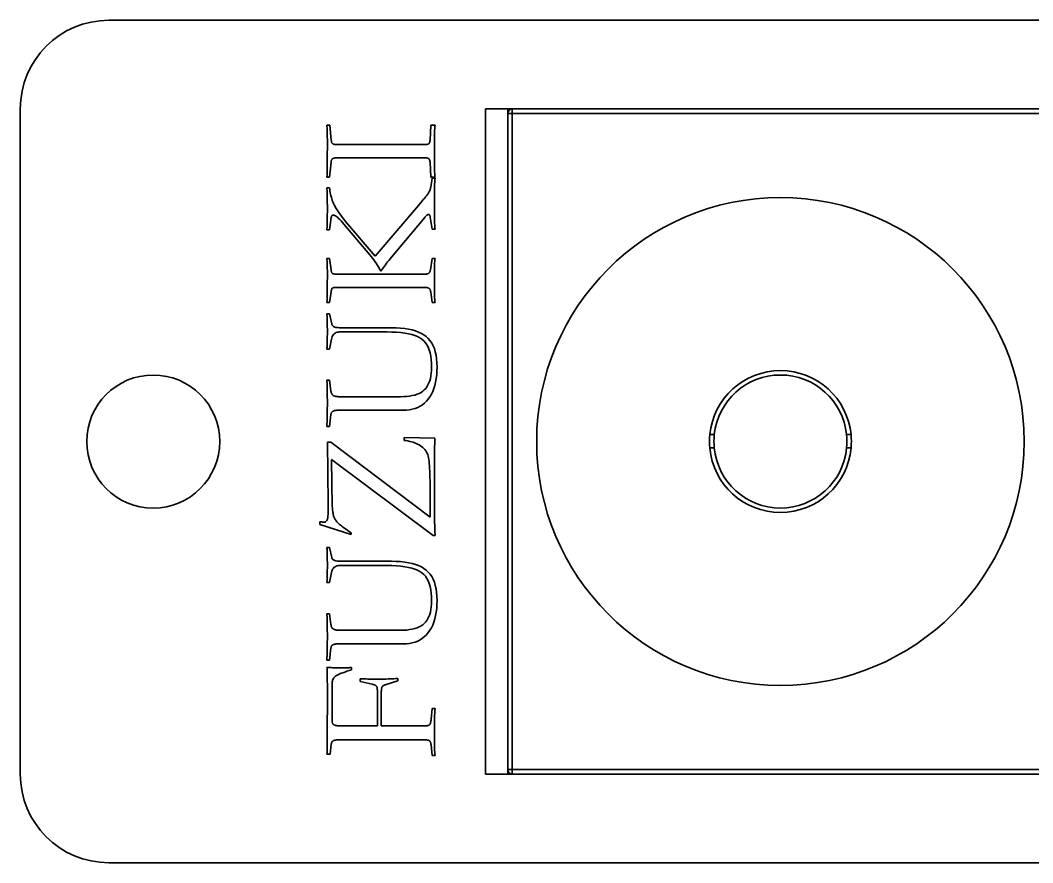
# Model space of a CAD drawing. Header units: millimetres. Extents: x -105 to 105, y -148 to 148.
# Drawn here: x -17.48 to 5.36, y 51.15 to 70.15 of the extents above; entities that cross this region are included whole.
import ezdxf

# ---------------------------------------------------------------- set-up
doc = ezdxf.new("R2010")
doc.units = ezdxf.units.MM
doc.layers.get('0').update_dxf_attribs({"lineweight": 18})

msp = doc.modelspace()

# ---------------------------------------------------------------- linework, layer by layer
at = {"color": 7, "lineweight": 35, "ltscale": 0.315152}
for p, q in [((15.517, 70.147), (-15.483, 70.147)), ((-17.483, 68.147), (-17.483, 53.147)), ((9.217, 68.147), (-6.983, 68.147)), ((-6.983, 68.147), (-6.983, 53.147)), ((-6.483, 68.147), (-6.483, 68.047)), ((-6.383, 68.147), (-6.383, 68.047)), ((-6.483, 68.047), (-6.483, 53.247)), ((-6.483, 68.047), (-6.383, 68.047)), ((-6.383, 68.047), (-6.383, 53.247)), ((9.417, 68.047), (-6.383, 68.047)), ((-10.566, 67.782), (-10.5, 67.782)), ((-10.563, 67.754), (-10.566, 67.782)), ((-10.561, 67.724), (-10.563, 67.754)), ((-10.56, 67.693), (-10.561, 67.724)), ((-10.558, 67.659), (-10.56, 67.693)), ((-10.557, 67.624), (-10.558, 67.659)), ((-10.556, 67.587), (-10.557, 67.624)), ((-10.5, 67.782), (-10.465, 67.442)), ((-8.237, 67.442), (-8.218, 67.782)), ((-8.218, 67.782), (-8.125, 67.782)), ((-8.133, 67.664), (-8.135, 67.614)), ((-8.131, 67.709), (-8.133, 67.664)), ((-8.128, 67.748), (-8.131, 67.709)), ((-8.125, 67.782), (-8.128, 67.748)), ((-10.555, 67.547), (-10.556, 67.587)), ((-10.555, 67.507), (-10.555, 67.547)), ((-10.554, 67.464), (-10.555, 67.507)), ((-10.554, 67.419), (-10.554, 67.464)), ((-10.554, 67.273), (-10.554, 67.419)), ((-10.465, 67.442), (-10.464, 67.432)), ((-10.464, 67.432), (-10.463, 67.422)), ((-10.463, 67.422), (-10.461, 67.413)), ((-10.461, 67.413), (-10.459, 67.404)), ((-10.459, 67.404), (-10.457, 67.396)), ((-10.457, 67.396), (-10.454, 67.389)), ((-8.248, 67.387), (-8.245, 67.394)), ((-8.245, 67.394), (-8.243, 67.402)), ((-8.243, 67.402), (-8.241, 67.411)), ((-8.241, 67.411), (-8.239, 67.421)), ((-8.239, 67.421), (-8.238, 67.431)), ((-8.238, 67.431), (-8.237, 67.442)), ((-8.139, 67.43), (-8.14, 67.357)), ((-8.138, 67.497), (-8.139, 67.43)), ((-8.137, 67.558), (-8.138, 67.497)), ((-8.135, 67.614), (-8.137, 67.558)), ((-10.555, 67.141), (-10.554, 67.273)), ((-10.454, 67.389), (-10.45, 67.383)), ((-10.45, 67.383), (-10.447, 67.377)), ((-10.447, 67.377), (-10.443, 67.372)), ((-10.443, 67.372), (-10.438, 67.367)), ((-10.438, 67.367), (-10.433, 67.363)), ((-10.433, 67.363), (-10.427, 67.359)), ((-10.427, 67.359), (-10.42, 67.356)), ((-10.42, 67.356), (-10.412, 67.353)), ((-10.412, 67.353), (-10.403, 67.351)), ((-10.403, 67.351), (-10.394, 67.349)), ((-10.394, 67.349), (-10.383, 67.348)), ((-10.383, 67.348), (-10.371, 67.347)), ((-10.371, 67.347), (-10.359, 67.346)), ((-10.359, 67.346), (-10.346, 67.346)), ((-10.346, 67.346), (-8.349, 67.346)), ((-8.349, 67.346), (-8.336, 67.346)), ((-8.336, 67.346), (-8.325, 67.346)), ((-8.325, 67.346), (-8.314, 67.347)), ((-8.314, 67.347), (-8.304, 67.349)), ((-8.304, 67.349), (-8.294, 67.351)), ((-8.294, 67.351), (-8.286, 67.353)), ((-8.286, 67.353), (-8.279, 67.355)), ((-8.279, 67.355), (-8.272, 67.358)), ((-8.272, 67.358), (-8.267, 67.361)), ((-8.267, 67.361), (-8.262, 67.365)), ((-8.262, 67.365), (-8.258, 67.369)), ((-8.258, 67.369), (-8.254, 67.374)), ((-8.254, 67.374), (-8.251, 67.38)), ((-8.251, 67.38), (-8.248, 67.387)), ((-8.14, 67.357), (-8.14, 67.279)), ((-8.14, 67.279), (-8.14, 67.195)), ((-8.14, 67.195), (-8.14, 67.111)), ((-10.556, 66.92), (-10.555, 67.023)), ((-10.555, 67.023), (-10.555, 67.141)), ((-10.469, 66.948), (-10.504, 66.608)), ((-10.468, 66.958), (-10.469, 66.948)), ((-10.467, 66.968), (-10.468, 66.958)), ((-10.465, 66.977), (-10.467, 66.968)), ((-10.462, 66.986), (-10.465, 66.977)), ((-10.459, 66.994), (-10.462, 66.986)), ((-10.456, 67.001), (-10.459, 66.994)), ((-10.452, 67.008), (-10.456, 67.001)), ((-10.448, 67.013), (-10.452, 67.008)), ((-10.443, 67.019), (-10.448, 67.013)), ((-10.438, 67.023), (-10.443, 67.019)), ((-10.432, 67.027), (-10.438, 67.023)), ((-10.426, 67.031), (-10.432, 67.027)), ((-10.418, 67.034), (-10.426, 67.031)), ((-10.41, 67.037), (-10.418, 67.034)), ((-10.402, 67.039), (-10.41, 67.037)), ((-10.392, 67.041), (-10.402, 67.039)), ((-10.381, 67.043), (-10.392, 67.041)), ((-10.37, 67.044), (-10.381, 67.043)), ((-10.358, 67.044), (-10.37, 67.044)), ((-10.346, 67.044), (-10.358, 67.044)), ((-8.349, 67.044), (-10.346, 67.044)), ((-8.336, 67.044), (-8.349, 67.044)), ((-8.325, 67.044), (-8.336, 67.044)), ((-8.314, 67.043), (-8.325, 67.044)), ((-8.304, 67.041), (-8.314, 67.043)), ((-8.295, 67.04), (-8.304, 67.041)), ((-8.287, 67.038), (-8.295, 67.04)), ((-8.28, 67.035), (-8.287, 67.038)), ((-8.274, 67.032), (-8.28, 67.035)), ((-8.268, 67.029), (-8.274, 67.032)), ((-8.264, 67.025), (-8.268, 67.029)), ((-8.26, 67.021), (-8.264, 67.025)), ((-8.257, 67.016), (-8.26, 67.021)), ((-8.253, 67.01), (-8.257, 67.016)), ((-8.25, 67.004), (-8.253, 67.01)), ((-8.248, 66.996), (-8.25, 67.004)), ((-8.245, 66.988), (-8.248, 66.996)), ((-8.243, 66.979), (-8.245, 66.988)), ((-8.241, 66.97), (-8.243, 66.979)), ((-8.239, 66.959), (-8.241, 66.97)), ((-8.237, 66.948), (-8.239, 66.959)), ((-8.218, 66.608), (-8.237, 66.948)), ((-8.14, 67.111), (-8.14, 67.033)), ((-8.14, 67.033), (-8.139, 66.961)), ((-8.139, 66.961), (-8.138, 66.894)), ((-10.56, 66.699), (-10.558, 66.758)), ((-10.558, 66.758), (-10.557, 66.832)), ((-10.557, 66.832), (-10.556, 66.92)), ((-8.138, 66.894), (-8.137, 66.832)), ((-8.137, 66.832), (-8.135, 66.776)), ((-8.135, 66.776), (-8.133, 66.726)), ((-8.133, 66.726), (-8.131, 66.681)), ((-10.566, 66.608), (-10.563, 66.624)), ((-10.504, 66.608), (-10.566, 66.608)), ((-10.563, 66.624), (-10.561, 66.654)), ((-10.561, 66.654), (-10.56, 66.699)), ((-8.222, 66.384), (-8.187, 66.585)), ((-8.125, 66.608), (-8.218, 66.608)), ((-8.187, 66.585), (-8.125, 66.585)), ((-8.131, 66.495), (-8.133, 66.446)), ((-8.131, 66.681), (-8.128, 66.642)), ((-8.128, 66.542), (-8.131, 66.495)), ((-8.128, 66.642), (-8.125, 66.608)), ((-8.125, 66.585), (-8.128, 66.542)), ((-10.566, 66.365), (-10.504, 66.365)), ((-10.563, 66.34), (-10.566, 66.365)), ((-10.561, 66.31), (-10.563, 66.34)), ((-10.56, 66.275), (-10.561, 66.31)), ((-10.558, 66.236), (-10.56, 66.275)), ((-10.504, 66.365), (-10.5, 66.329)), ((-10.5, 66.329), (-10.495, 66.293)), ((-10.495, 66.293), (-10.489, 66.257)), ((-10.489, 66.257), (-10.482, 66.222)), ((-8.279, 66.239), (-8.271, 66.253)), ((-8.271, 66.253), (-8.262, 66.267)), ((-8.262, 66.267), (-8.255, 66.281)), ((-8.255, 66.281), (-8.248, 66.295)), ((-8.248, 66.295), (-8.242, 66.309)), ((-8.242, 66.309), (-8.236, 66.324)), ((-8.236, 66.324), (-8.232, 66.339)), ((-8.232, 66.339), (-8.228, 66.354)), ((-8.228, 66.354), (-8.224, 66.369)), ((-8.224, 66.369), (-8.222, 66.384)), ((-8.138, 66.278), (-8.139, 66.215)), ((-8.137, 66.337), (-8.138, 66.278)), ((-8.135, 66.393), (-8.137, 66.337)), ((-8.133, 66.446), (-8.135, 66.393)), ((-10.557, 66.191), (-10.558, 66.236)), ((-10.556, 66.141), (-10.557, 66.191)), ((-10.555, 66.087), (-10.556, 66.141)), ((-10.555, 66.027), (-10.555, 66.087)), ((-10.554, 65.963), (-10.555, 66.027)), ((-10.482, 66.222), (-10.474, 66.187)), ((-10.474, 66.187), (-10.464, 66.153)), ((-10.464, 66.153), (-10.454, 66.118)), ((-10.454, 66.118), (-10.442, 66.084)), ((-10.442, 66.084), (-10.429, 66.051)), ((-10.429, 66.051), (-10.415, 66.017)), ((-8.466, 66.01), (-8.435, 66.046)), ((-8.435, 66.046), (-8.407, 66.079)), ((-8.407, 66.079), (-8.381, 66.11)), ((-8.381, 66.11), (-8.358, 66.138)), ((-8.358, 66.138), (-8.337, 66.164)), ((-8.337, 66.164), (-8.319, 66.187)), ((-8.319, 66.187), (-8.303, 66.207)), ((-8.303, 66.207), (-8.29, 66.224)), ((-8.29, 66.224), (-8.279, 66.239)), ((-8.139, 66.215), (-8.14, 66.15)), ((-8.14, 66.15), (-8.14, 66.081)), ((-8.14, 66.081), (-8.14, 66.01)), ((-10.555, 65.76), (-10.554, 65.824)), ((-10.554, 65.894), (-10.554, 65.963)), ((-10.554, 65.824), (-10.554, 65.894)), ((-10.415, 66.017), (-10.399, 65.983)), ((-10.399, 65.983), (-10.381, 65.948)), ((-10.381, 65.948), (-10.36, 65.911)), ((-10.36, 65.911), (-10.336, 65.873)), ((-10.336, 65.873), (-10.31, 65.833)), ((-10.31, 65.833), (-10.281, 65.792)), ((-9.477, 64.828), (-8.5, 65.971)), ((-8.5, 65.971), (-8.466, 66.01)), ((-8.14, 66.01), (-8.14, 65.938)), ((-8.14, 65.938), (-8.14, 65.869)), ((-8.14, 65.869), (-8.139, 65.804)), ((-8.139, 65.804), (-8.138, 65.741)), ((-10.558, 65.552), (-10.557, 65.596)), ((-10.557, 65.596), (-10.556, 65.646)), ((-10.556, 65.646), (-10.555, 65.7)), ((-10.555, 65.7), (-10.555, 65.76)), ((-10.465, 65.701), (-10.504, 65.423)), ((-10.463, 65.711), (-10.465, 65.701)), ((-10.461, 65.72), (-10.463, 65.711)), ((-10.458, 65.728), (-10.461, 65.72)), ((-10.455, 65.735), (-10.458, 65.728)), ((-10.451, 65.741), (-10.455, 65.735)), ((-10.446, 65.746), (-10.451, 65.741)), ((-10.441, 65.75), (-10.446, 65.746)), ((-10.436, 65.753), (-10.441, 65.75)), ((-10.429, 65.754), (-10.436, 65.753)), ((-10.423, 65.755), (-10.429, 65.754)), ((-10.408, 65.753), (-10.423, 65.755)), ((-10.391, 65.746), (-10.408, 65.753)), ((-10.372, 65.736), (-10.391, 65.746)), ((-10.35, 65.721), (-10.372, 65.736)), ((-10.327, 65.703), (-10.35, 65.721)), ((-10.302, 65.68), (-10.327, 65.703)), ((-10.274, 65.652), (-10.302, 65.68)), ((-10.281, 65.792), (-10.25, 65.749)), ((-10.245, 65.621), (-10.274, 65.652)), ((-10.25, 65.749), (-10.216, 65.705)), ((-10.213, 65.586), (-10.245, 65.621)), ((-10.216, 65.705), (-10.18, 65.659)), ((-10.179, 65.546), (-10.213, 65.586)), ((-10.18, 65.659), (-10.141, 65.612)), ((-10.141, 65.612), (-9.477, 64.828)), ((-8.357, 65.701), (-9.11, 64.801)), ((-8.345, 65.714), (-8.357, 65.701)), ((-8.335, 65.726), (-8.345, 65.714)), ((-8.325, 65.736), (-8.335, 65.726)), ((-8.315, 65.745), (-8.325, 65.736)), ((-8.307, 65.753), (-8.315, 65.745)), ((-8.298, 65.759), (-8.307, 65.753)), ((-8.291, 65.764), (-8.298, 65.759)), ((-8.284, 65.767), (-8.291, 65.764)), ((-8.277, 65.769), (-8.284, 65.767)), ((-8.272, 65.77), (-8.277, 65.769)), ((-8.266, 65.769), (-8.272, 65.77)), ((-8.26, 65.768), (-8.266, 65.769)), ((-8.255, 65.765), (-8.26, 65.768)), ((-8.251, 65.76), (-8.255, 65.765)), ((-8.247, 65.755), (-8.251, 65.76)), ((-8.243, 65.748), (-8.247, 65.755)), ((-8.24, 65.74), (-8.243, 65.748)), ((-8.237, 65.731), (-8.24, 65.74)), ((-8.235, 65.72), (-8.237, 65.731)), ((-8.233, 65.708), (-8.235, 65.72)), ((-8.187, 65.434), (-8.233, 65.708)), ((-8.138, 65.741), (-8.137, 65.682)), ((-8.137, 65.682), (-8.135, 65.626)), ((-8.135, 65.626), (-8.133, 65.574)), ((-8.133, 65.574), (-8.131, 65.524)), ((-10.566, 65.423), (-10.563, 65.447)), ((-10.504, 65.423), (-10.566, 65.423)), ((-10.563, 65.447), (-10.561, 65.477)), ((-10.561, 65.477), (-10.56, 65.512)), ((-10.56, 65.512), (-10.558, 65.552)), ((-9.596, 64.855), (-10.179, 65.546)), ((-8.125, 65.434), (-8.187, 65.434)), ((-8.131, 65.524), (-8.128, 65.477)), ((-8.128, 65.477), (-8.125, 65.434)), ((-10.566, 64.778), (-10.504, 64.778)), ((-10.563, 64.75), (-10.566, 64.778)), ((-10.561, 64.723), (-10.563, 64.75)), ((-10.56, 64.694), (-10.561, 64.723)), ((-10.558, 64.665), (-10.56, 64.694)), ((-10.557, 64.636), (-10.558, 64.665)), ((-10.504, 64.778), (-10.469, 64.519)), ((-9.565, 64.817), (-9.596, 64.855)), ((-9.536, 64.78), (-9.565, 64.817)), ((-9.508, 64.742), (-9.536, 64.78)), ((-9.481, 64.705), (-9.508, 64.742)), ((-9.455, 64.669), (-9.481, 64.705)), ((-9.431, 64.632), (-9.455, 64.669)), ((-9.219, 64.666), (-9.243, 64.634)), ((-9.193, 64.698), (-9.219, 64.666)), ((-9.166, 64.731), (-9.193, 64.698)), ((-9.139, 64.766), (-9.166, 64.731)), ((-9.11, 64.801), (-9.139, 64.766)), ((-8.229, 64.519), (-8.187, 64.778)), ((-8.187, 64.778), (-8.125, 64.778)), ((-8.133, 64.671), (-8.135, 64.628)), ((-8.131, 64.711), (-8.133, 64.671)), ((-8.128, 64.746), (-8.131, 64.711)), ((-8.125, 64.778), (-8.128, 64.746)), ((-10.556, 64.606), (-10.557, 64.636)), ((-10.555, 64.575), (-10.556, 64.606)), ((-10.555, 64.544), (-10.555, 64.575)), ((-10.554, 64.512), (-10.555, 64.544)), ((-10.554, 64.48), (-10.554, 64.512)), ((-10.554, 64.356), (-10.554, 64.48)), ((-10.469, 64.519), (-10.468, 64.508)), ((-10.468, 64.508), (-10.467, 64.497)), ((-10.467, 64.497), (-10.465, 64.488)), ((-10.465, 64.488), (-10.463, 64.479)), ((-10.463, 64.479), (-10.461, 64.471)), ((-10.461, 64.471), (-10.458, 64.463)), ((-10.458, 64.463), (-10.455, 64.457)), ((-10.455, 64.457), (-10.452, 64.451)), ((-10.452, 64.451), (-10.448, 64.446)), ((-10.448, 64.446), (-10.444, 64.442)), ((-10.444, 64.442), (-10.439, 64.438)), ((-10.439, 64.438), (-10.434, 64.435)), ((-10.434, 64.435), (-10.427, 64.432)), ((-10.427, 64.432), (-10.42, 64.429)), ((-10.42, 64.429), (-10.412, 64.427)), ((-10.412, 64.427), (-10.403, 64.425)), ((-10.403, 64.425), (-10.392, 64.424)), ((-10.392, 64.424), (-10.382, 64.423)), ((-10.382, 64.423), (-10.37, 64.423)), ((-10.37, 64.423), (-10.357, 64.422)), ((-10.357, 64.422), (-8.349, 64.422)), ((-9.409, 64.596), (-9.431, 64.632)), ((-9.387, 64.56), (-9.409, 64.596)), ((-9.368, 64.524), (-9.387, 64.56)), ((-9.349, 64.488), (-9.368, 64.524)), ((-9.33, 64.515), (-9.349, 64.488)), ((-9.31, 64.544), (-9.33, 64.515)), ((-9.289, 64.573), (-9.31, 64.544)), ((-9.266, 64.603), (-9.289, 64.573)), ((-9.243, 64.634), (-9.266, 64.603)), ((-8.349, 64.422), (-8.337, 64.423)), ((-8.337, 64.423), (-8.326, 64.423)), ((-8.326, 64.423), (-8.315, 64.424)), ((-8.315, 64.424), (-8.305, 64.426)), ((-8.305, 64.426), (-8.296, 64.428)), ((-8.296, 64.428), (-8.288, 64.43)), ((-8.288, 64.43), (-8.28, 64.433)), ((-8.28, 64.433), (-8.274, 64.436)), ((-8.274, 64.436), (-8.267, 64.44)), ((-8.267, 64.44), (-8.262, 64.444)), ((-8.262, 64.444), (-8.257, 64.448)), ((-8.257, 64.448), (-8.253, 64.453)), ((-8.253, 64.453), (-8.249, 64.459)), ((-8.249, 64.459), (-8.245, 64.466)), ((-8.245, 64.466), (-8.241, 64.473)), ((-8.241, 64.473), (-8.238, 64.481)), ((-8.238, 64.481), (-8.235, 64.489)), ((-8.235, 64.489), (-8.233, 64.499)), ((-8.233, 64.499), (-8.231, 64.508)), ((-8.231, 64.508), (-8.229, 64.519)), ((-8.139, 64.472), (-8.14, 64.412)), ((-8.138, 64.528), (-8.139, 64.472)), ((-8.137, 64.58), (-8.138, 64.528)), ((-8.135, 64.628), (-8.137, 64.58)), ((-10.555, 64.244), (-10.554, 64.356)), ((-10.555, 64.143), (-10.555, 64.244)), ((-8.14, 64.412), (-8.14, 64.348)), ((-8.14, 64.348), (-8.14, 64.279)), ((-8.14, 64.279), (-8.14, 64.211)), ((-8.14, 64.211), (-8.14, 64.147)), ((-10.558, 63.915), (-10.557, 63.979)), ((-10.557, 63.979), (-10.556, 64.055)), ((-10.556, 64.055), (-10.555, 64.143)), ((-10.469, 64.025), (-10.504, 63.781)), ((-10.467, 64.037), (-10.469, 64.025)), ((-10.466, 64.048), (-10.467, 64.037)), ((-10.463, 64.058), (-10.466, 64.048)), ((-10.461, 64.067), (-10.463, 64.058)), ((-10.458, 64.075), (-10.461, 64.067)), ((-10.456, 64.083), (-10.458, 64.075)), ((-10.453, 64.089), (-10.456, 64.083)), ((-10.449, 64.095), (-10.453, 64.089)), ((-10.446, 64.1), (-10.449, 64.095)), ((-10.442, 64.104), (-10.446, 64.1)), ((-10.438, 64.107), (-10.442, 64.104)), ((-10.432, 64.11), (-10.438, 64.107)), ((-10.426, 64.113), (-10.432, 64.11)), ((-10.419, 64.115), (-10.426, 64.113)), ((-10.411, 64.117), (-10.419, 64.115)), ((-10.402, 64.118), (-10.411, 64.117)), ((-10.392, 64.12), (-10.402, 64.118)), ((-10.382, 64.12), (-10.392, 64.12)), ((-10.37, 64.121), (-10.382, 64.12)), ((-10.357, 64.121), (-10.37, 64.121)), ((-8.349, 64.121), (-10.357, 64.121)), ((-8.336, 64.121), (-8.349, 64.121)), ((-8.324, 64.12), (-8.336, 64.121)), ((-8.313, 64.119), (-8.324, 64.12)), ((-8.303, 64.118), (-8.313, 64.119)), ((-8.293, 64.116), (-8.303, 64.118)), ((-8.284, 64.114), (-8.293, 64.116)), ((-8.276, 64.111), (-8.284, 64.114)), ((-8.269, 64.108), (-8.276, 64.111)), ((-8.262, 64.104), (-8.269, 64.108)), ((-8.256, 64.1), (-8.262, 64.104)), ((-8.251, 64.095), (-8.256, 64.1)), ((-8.246, 64.09), (-8.251, 64.095)), ((-8.242, 64.084), (-8.246, 64.09)), ((-8.238, 64.078), (-8.242, 64.084)), ((-8.234, 64.07), (-8.238, 64.078)), ((-8.231, 64.063), (-8.234, 64.07)), ((-8.228, 64.054), (-8.231, 64.063)), ((-8.225, 64.045), (-8.228, 64.054)), ((-8.223, 64.035), (-8.225, 64.045)), ((-8.222, 64.025), (-8.223, 64.035)), ((-8.187, 63.781), (-8.222, 64.025)), ((-8.14, 64.147), (-8.139, 64.087)), ((-8.139, 64.087), (-8.138, 64.031)), ((-8.138, 64.031), (-8.137, 63.979)), ((-8.137, 63.979), (-8.135, 63.931)), ((-10.566, 63.781), (-10.563, 63.797)), ((-10.504, 63.781), (-10.566, 63.781)), ((-10.563, 63.797), (-10.561, 63.824)), ((-10.561, 63.824), (-10.56, 63.864)), ((-10.56, 63.864), (-10.558, 63.915)), ((-8.125, 63.781), (-8.187, 63.781)), ((-8.135, 63.931), (-8.133, 63.888)), ((-8.133, 63.888), (-8.131, 63.848)), ((-8.131, 63.848), (-8.128, 63.813)), ((-8.128, 63.813), (-8.125, 63.781)), ((-10.566, 63.523), (-10.504, 63.523)), ((-10.563, 63.501), (-10.566, 63.523)), ((-10.504, 63.523), (-10.454, 63.299)), ((-10.561, 63.476), (-10.563, 63.501)), ((-10.56, 63.446), (-10.561, 63.476)), ((-10.558, 63.413), (-10.56, 63.446)), ((-10.557, 63.375), (-10.558, 63.413)), ((-10.556, 63.333), (-10.557, 63.375)), ((-10.555, 63.287), (-10.556, 63.333)), ((-10.555, 63.237), (-10.555, 63.287)), ((-10.454, 63.299), (-10.449, 63.282)), ((-10.449, 63.282), (-10.442, 63.268)), ((-10.554, 63.183), (-10.555, 63.237)), ((-10.555, 63.013), (-10.554, 63.067)), ((-10.554, 63.125), (-10.554, 63.183)), ((-10.554, 63.067), (-10.554, 63.125)), ((-10.442, 63.268), (-10.431, 63.255)), ((-10.417, 63.06), (-10.432, 63.04)), ((-10.431, 63.255), (-10.418, 63.244)), ((-10.418, 63.244), (-10.402, 63.235)), ((-10.4, 63.078), (-10.417, 63.06)), ((-10.402, 63.235), (-10.382, 63.227)), ((-10.38, 63.092), (-10.4, 63.078)), ((-10.382, 63.227), (-10.36, 63.221)), ((-10.358, 63.103), (-10.38, 63.092)), ((-10.36, 63.221), (-10.335, 63.217)), ((-10.333, 63.111), (-10.358, 63.103)), ((-10.335, 63.217), (-10.307, 63.215)), ((-10.306, 63.116), (-10.333, 63.111)), ((-10.307, 63.215), (-10.276, 63.214)), ((-10.276, 63.117), (-10.306, 63.116)), ((-10.276, 63.214), (-9.106, 63.214)), ((-9.206, 63.117), (-10.276, 63.117)), ((-9.096, 63.115), (-9.206, 63.117)), ((-9.106, 63.214), (-9.001, 63.212)), ((-8.993, 63.111), (-9.096, 63.115)), ((-9.001, 63.212), (-8.902, 63.206)), ((-8.897, 63.102), (-8.993, 63.111)), ((-8.902, 63.206), (-8.808, 63.196)), ((-8.808, 63.091), (-8.897, 63.102)), ((-8.808, 63.196), (-8.721, 63.182)), ((-8.726, 63.076), (-8.808, 63.091)), ((-8.651, 63.058), (-8.726, 63.076)), ((-8.721, 63.182), (-8.64, 63.163)), ((-8.583, 63.037), (-8.651, 63.058)), ((-8.64, 63.163), (-8.564, 63.141)), ((-8.564, 63.141), (-8.495, 63.115)), ((-8.495, 63.115), (-8.431, 63.085)), ((-8.431, 63.085), (-8.374, 63.051)), ((-8.374, 63.051), (-8.322, 63.013)), ((-10.56, 62.805), (-10.558, 62.838)), ((-10.558, 62.838), (-10.557, 62.876)), ((-10.557, 62.876), (-10.556, 62.917)), ((-10.556, 62.917), (-10.555, 62.963)), ((-10.555, 62.963), (-10.555, 63.013)), ((-10.461, 62.959), (-10.504, 62.731)), ((-10.454, 62.989), (-10.461, 62.959)), ((-10.444, 63.016), (-10.454, 62.989)), ((-10.432, 63.04), (-10.444, 63.016)), ((-8.522, 63.012), (-8.583, 63.037)), ((-8.468, 62.984), (-8.522, 63.012)), ((-8.42, 62.953), (-8.468, 62.984)), ((-8.379, 62.917), (-8.42, 62.953)), ((-8.342, 62.875), (-8.379, 62.917)), ((-8.309, 62.827), (-8.342, 62.875)), ((-8.322, 63.013), (-8.276, 62.97)), ((-8.281, 62.773), (-8.309, 62.827)), ((-8.276, 62.97), (-8.234, 62.921)), ((-8.234, 62.921), (-8.198, 62.867)), ((-8.198, 62.867), (-8.166, 62.807)), ((-10.566, 62.731), (-10.563, 62.752)), ((-10.504, 62.731), (-10.566, 62.731)), ((-10.563, 62.752), (-10.561, 62.776)), ((-10.561, 62.776), (-10.56, 62.805)), ((-8.257, 62.712), (-8.281, 62.773)), ((-8.237, 62.646), (-8.257, 62.712)), ((-8.222, 62.573), (-8.237, 62.646)), ((-8.166, 62.807), (-8.14, 62.742)), ((-8.14, 62.742), (-8.118, 62.67)), ((-8.118, 62.67), (-8.101, 62.594)), ((-8.211, 62.494), (-8.222, 62.573)), ((-8.204, 62.409), (-8.211, 62.494)), ((-8.202, 62.318), (-8.204, 62.409)), ((-8.101, 62.594), (-8.088, 62.511)), ((-8.088, 62.511), (-8.081, 62.423)), ((-8.081, 62.423), (-8.079, 62.329)), ((-8.217, 62.125), (-8.209, 62.185)), ((-8.209, 62.185), (-8.204, 62.249)), ((-8.204, 62.249), (-8.202, 62.318)), ((-8.087, 62.15), (-8.096, 62.066)), ((-8.081, 62.237), (-8.087, 62.15)), ((-8.079, 62.329), (-8.081, 62.237)), ((-10.563, 61.998), (-10.566, 62.028)), ((-10.566, 62.028), (-10.504, 62.028)), ((-10.561, 61.963), (-10.563, 61.998)), ((-10.56, 61.923), (-10.561, 61.963)), ((-10.558, 61.878), (-10.56, 61.923)), ((-10.504, 62.028), (-10.473, 61.785)), ((-8.307, 61.882), (-8.283, 61.922)), ((-8.283, 61.922), (-8.261, 61.967)), ((-8.261, 61.967), (-8.243, 62.016)), ((-8.243, 62.016), (-8.229, 62.068)), ((-8.229, 62.068), (-8.217, 62.125)), ((-8.128, 61.913), (-8.15, 61.843)), ((-8.11, 61.987), (-8.128, 61.913)), ((-8.096, 62.066), (-8.11, 61.987)), ((-10.557, 61.828), (-10.558, 61.878)), ((-10.556, 61.774), (-10.557, 61.828)), ((-10.555, 61.714), (-10.556, 61.774)), ((-10.555, 61.65), (-10.555, 61.714)), ((-10.473, 61.785), (-10.471, 61.771)), ((-10.471, 61.771), (-10.468, 61.759)), ((-10.468, 61.759), (-10.465, 61.747)), ((-10.465, 61.747), (-10.461, 61.736)), ((-10.461, 61.736), (-10.456, 61.725)), ((-10.456, 61.725), (-10.45, 61.716)), ((-10.45, 61.716), (-10.444, 61.707)), ((-10.444, 61.707), (-10.437, 61.7)), ((-10.437, 61.7), (-10.429, 61.693)), ((-10.429, 61.693), (-10.421, 61.686)), ((-10.421, 61.686), (-10.411, 61.681)), ((-10.411, 61.681), (-10.401, 61.676)), ((-8.697, 61.671), (-8.638, 61.682)), ((-8.638, 61.682), (-8.582, 61.696)), ((-8.582, 61.696), (-8.531, 61.713)), ((-8.531, 61.713), (-8.483, 61.733)), ((-8.483, 61.733), (-8.44, 61.756)), ((-8.44, 61.756), (-8.401, 61.783)), ((-8.401, 61.783), (-8.366, 61.812)), ((-8.366, 61.812), (-8.335, 61.845)), ((-8.335, 61.845), (-8.307, 61.882)), ((-8.205, 61.715), (-8.238, 61.658)), ((-8.175, 61.777), (-8.205, 61.715)), ((-8.15, 61.843), (-8.175, 61.777)), ((-10.554, 61.581), (-10.555, 61.65)), ((-10.555, 61.401), (-10.554, 61.454)), ((-10.554, 61.507), (-10.554, 61.581)), ((-10.554, 61.454), (-10.554, 61.507)), ((-10.401, 61.676), (-10.389, 61.672)), ((-10.389, 61.672), (-10.377, 61.668)), ((-10.377, 61.668), (-10.363, 61.665)), ((-10.363, 61.665), (-10.349, 61.662)), ((-10.349, 61.662), (-10.333, 61.66)), ((-10.333, 61.66), (-10.316, 61.659)), ((-10.316, 61.659), (-10.299, 61.658)), ((-10.299, 61.658), (-10.28, 61.657)), ((-10.28, 61.657), (-8.901, 61.657)), ((-8.901, 61.657), (-8.829, 61.659)), ((-8.829, 61.659), (-8.761, 61.664)), ((-8.761, 61.664), (-8.697, 61.671)), ((-8.409, 61.476), (-8.461, 61.443)), ((-8.361, 61.514), (-8.409, 61.476)), ((-8.317, 61.557), (-8.361, 61.514)), ((-8.276, 61.605), (-8.317, 61.557)), ((-8.238, 61.658), (-8.276, 61.605)), ((-10.558, 61.191), (-10.557, 61.243)), ((-10.557, 61.243), (-10.556, 61.295)), ((-10.556, 61.295), (-10.555, 61.348)), ((-10.555, 61.348), (-10.555, 61.401)), ((-10.473, 61.26), (-10.504, 60.985)), ((-10.471, 61.27), (-10.473, 61.26)), ((-10.469, 61.28), (-10.471, 61.27)), ((-10.465, 61.289), (-10.469, 61.28)), ((-10.462, 61.297), (-10.465, 61.289)), ((-10.457, 61.305), (-10.462, 61.297)), ((-10.452, 61.312), (-10.457, 61.305)), ((-10.446, 61.318), (-10.452, 61.312)), ((-10.44, 61.324), (-10.446, 61.318)), ((-10.432, 61.329), (-10.44, 61.324)), ((-10.425, 61.333), (-10.432, 61.329)), ((-10.416, 61.337), (-10.425, 61.333)), ((-10.406, 61.34), (-10.416, 61.337)), ((-10.396, 61.343), (-10.406, 61.34)), ((-10.384, 61.345), (-10.396, 61.343)), ((-10.371, 61.347), (-10.384, 61.345)), ((-10.357, 61.349), (-10.371, 61.347)), ((-10.342, 61.351), (-10.357, 61.349)), ((-10.326, 61.352), (-10.342, 61.351)), ((-10.309, 61.352), (-10.326, 61.352)), ((-10.291, 61.352), (-10.309, 61.352)), ((-8.843, 61.352), (-10.291, 61.352)), ((-8.771, 61.355), (-8.843, 61.352)), ((-8.702, 61.362), (-8.771, 61.355)), ((-8.637, 61.375), (-8.702, 61.362)), ((-8.575, 61.393), (-8.637, 61.375)), ((-8.516, 61.416), (-8.575, 61.393)), ((-8.461, 61.443), (-8.516, 61.416)), ((-10.566, 60.985), (-10.563, 61.037)), ((-10.563, 61.037), (-10.561, 61.088)), ((-10.561, 61.088), (-10.56, 61.139)), ((-10.56, 61.139), (-10.558, 61.191)), ((-10.504, 60.985), (-10.566, 60.985)), ((-1.823, 60.805), (-1.924, 60.805)), ((1.261, 60.805), (1.16, 60.805)), ((-10.554, 60.63), (-10.477, 60.63)), ((-10.535, 59.252), (-10.554, 60.63)), ((-10.477, 60.63), (-8.237, 58.943)), ((-8.82, 60.673), (-8.82, 60.734)), ((-8.82, 60.734), (-8.129, 60.719)), ((-8.778, 60.667), (-8.82, 60.673)), ((-8.736, 60.659), (-8.778, 60.667)), ((-8.696, 60.651), (-8.736, 60.659)), ((-8.658, 60.641), (-8.696, 60.651)), ((-8.621, 60.629), (-8.658, 60.641)), ((-8.585, 60.617), (-8.621, 60.629)), ((-8.55, 60.603), (-8.585, 60.617)), ((-8.517, 60.587), (-8.55, 60.603)), ((-8.486, 60.571), (-8.517, 60.587)), ((-8.455, 60.553), (-8.486, 60.571)), ((-8.427, 60.534), (-8.455, 60.553)), ((-8.131, 60.612), (-8.133, 60.51)), ((-8.129, 60.719), (-8.131, 60.612)), ((-8.4, 60.512), (-8.427, 60.534)), ((-8.376, 60.49), (-8.4, 60.512)), ((-8.354, 60.465), (-8.376, 60.49)), ((-8.335, 60.439), (-8.354, 60.465)), ((-8.318, 60.41), (-8.335, 60.439)), ((-8.303, 60.381), (-8.318, 60.41)), ((-8.29, 60.349), (-8.303, 60.381)), ((-8.28, 60.316), (-8.29, 60.349)), ((-8.272, 60.281), (-8.28, 60.316)), ((-8.136, 60.317), (-8.138, 60.227)), ((-8.135, 60.411), (-8.136, 60.317)), ((-8.133, 60.51), (-8.135, 60.411)), ((-1.824, 60.501), (-1.925, 60.501)), ((1.262, 60.501), (1.161, 60.501)), ((-10.461, 60.244), (-10.442, 59.182)), ((-8.164, 58.529), (-10.461, 60.244)), ((-8.265, 60.242), (-8.272, 60.281)), ((-8.259, 60.199), (-8.265, 60.242)), ((-8.254, 60.151), (-8.259, 60.199)), ((-8.25, 60.098), (-8.254, 60.151)), ((-8.246, 60.041), (-8.25, 60.098)), ((-8.138, 60.227), (-8.139, 60.141)), ((-8.139, 60.141), (-8.139, 60.059)), ((-8.243, 59.978), (-8.246, 60.041)), ((-8.24, 59.911), (-8.243, 59.978)), ((-8.238, 59.839), (-8.24, 59.911)), ((-8.139, 60.059), (-8.14, 59.981)), ((-8.14, 59.981), (-8.14, 59.908)), ((-8.14, 59.908), (-8.14, 59.839)), ((-8.237, 59.762), (-8.238, 59.839)), ((-8.237, 59.68), (-8.237, 59.762)), ((-8.237, 58.943), (-8.237, 59.68)), ((-8.14, 59.839), (-8.14, 59.677)), ((-8.14, 59.677), (-8.14, 59.523)), ((-8.14, 59.523), (-8.139, 59.375)), ((-10.534, 59.201), (-10.535, 59.252)), ((-10.534, 59.154), (-10.534, 59.201)), ((-10.442, 59.182), (-10.44, 59.152)), ((-8.139, 59.375), (-8.138, 59.234)), ((-8.138, 59.234), (-8.137, 59.1)), ((-10.545, 58.926), (-10.542, 58.948)), ((-10.542, 58.948), (-10.54, 58.973)), ((-10.54, 58.973), (-10.538, 59.002)), ((-10.538, 59.002), (-10.536, 59.034)), ((-10.536, 59.034), (-10.535, 59.07)), ((-10.535, 59.07), (-10.534, 59.11)), ((-10.534, 59.11), (-10.534, 59.154)), ((-10.44, 59.152), (-10.438, 59.123)), ((-10.438, 59.123), (-10.436, 59.096)), ((-10.436, 59.096), (-10.433, 59.07)), ((-10.433, 59.07), (-10.43, 59.046)), ((-10.43, 59.046), (-10.426, 59.024)), ((-10.426, 59.024), (-10.422, 59.003)), ((-10.422, 59.003), (-10.417, 58.983)), ((-10.417, 58.983), (-10.413, 58.965)), ((-10.413, 58.965), (-10.407, 58.948)), ((-10.407, 58.948), (-10.401, 58.933)), ((-8.137, 59.1), (-8.135, 58.972)), ((-8.135, 58.972), (-8.133, 58.852)), ((-10.724, 58.842), (-10.713, 58.839)), ((-10.724, 58.777), (-10.724, 58.842)), ((-10.017, 58.549), (-10.724, 58.777)), ((-10.713, 58.839), (-10.702, 58.837)), ((-10.702, 58.837), (-10.692, 58.834)), ((-10.692, 58.834), (-10.682, 58.832)), ((-10.682, 58.832), (-10.673, 58.831)), ((-10.673, 58.831), (-10.664, 58.829)), ((-10.664, 58.829), (-10.656, 58.828)), ((-10.656, 58.828), (-10.649, 58.827)), ((-10.649, 58.827), (-10.642, 58.827)), ((-10.642, 58.827), (-10.635, 58.827)), ((-10.635, 58.827), (-10.622, 58.828)), ((-10.622, 58.828), (-10.609, 58.83)), ((-10.609, 58.83), (-10.598, 58.834)), ((-10.598, 58.834), (-10.588, 58.84)), ((-10.588, 58.84), (-10.579, 58.847)), ((-10.579, 58.847), (-10.571, 58.856)), ((-10.571, 58.856), (-10.563, 58.866)), ((-10.563, 58.866), (-10.557, 58.879)), ((-10.557, 58.879), (-10.552, 58.892)), ((-10.552, 58.892), (-10.548, 58.908)), ((-10.548, 58.908), (-10.545, 58.926)), ((-10.401, 58.933), (-10.394, 58.917)), ((-10.394, 58.917), (-10.386, 58.901)), ((-10.386, 58.901), (-10.377, 58.886)), ((-10.377, 58.886), (-10.366, 58.87)), ((-10.366, 58.87), (-10.355, 58.855)), ((-10.355, 58.855), (-10.342, 58.839)), ((-10.342, 58.839), (-10.328, 58.824)), ((-10.328, 58.824), (-10.313, 58.809)), ((-10.313, 58.809), (-10.297, 58.794)), ((-10.297, 58.794), (-10.279, 58.778)), ((-10.279, 58.778), (-10.259, 58.762)), ((-10.259, 58.762), (-10.237, 58.744)), ((-10.237, 58.744), (-10.213, 58.725)), ((-10.213, 58.725), (-10.186, 58.705)), ((-8.133, 58.852), (-8.131, 58.737)), ((-8.131, 58.737), (-8.128, 58.63)), ((-10.186, 58.705), (-10.157, 58.683)), ((-10.157, 58.683), (-10.125, 58.661)), ((-10.125, 58.661), (-10.091, 58.638)), ((-10.091, 58.638), (-10.056, 58.613)), ((-10.056, 58.613), (-10.017, 58.587)), ((-10.017, 58.587), (-10.017, 58.549)), ((-8.125, 58.529), (-8.164, 58.529)), ((-8.128, 58.63), (-8.125, 58.529)), ((-10.566, 58.255), (-10.504, 58.255)), ((-10.563, 58.234), (-10.566, 58.255)), ((-10.504, 58.255), (-10.454, 58.031)), ((-10.561, 58.208), (-10.563, 58.234)), ((-10.56, 58.179), (-10.561, 58.208)), ((-10.558, 58.145), (-10.56, 58.179)), ((-10.557, 58.108), (-10.558, 58.145)), ((-10.556, 58.066), (-10.557, 58.108)), ((-10.555, 58.02), (-10.556, 58.066)), ((-10.454, 58.031), (-10.449, 58.015)), ((-10.555, 57.97), (-10.555, 58.02)), ((-10.554, 57.916), (-10.555, 57.97)), ((-10.555, 57.745), (-10.554, 57.799)), ((-10.554, 57.857), (-10.554, 57.916)), ((-10.554, 57.799), (-10.554, 57.857)), ((-10.449, 58.015), (-10.442, 58.001)), ((-10.442, 58.001), (-10.431, 57.988)), ((-10.431, 57.988), (-10.418, 57.977)), ((-10.418, 57.977), (-10.402, 57.968)), ((-10.4, 57.81), (-10.417, 57.793)), ((-10.402, 57.968), (-10.382, 57.96)), ((-10.38, 57.824), (-10.4, 57.81)), ((-10.382, 57.96), (-10.36, 57.954)), ((-10.358, 57.835), (-10.38, 57.824)), ((-10.36, 57.954), (-10.335, 57.95)), ((-10.333, 57.843), (-10.358, 57.835)), ((-10.335, 57.95), (-10.307, 57.947)), ((-10.306, 57.848), (-10.333, 57.843)), ((-10.307, 57.947), (-10.276, 57.946)), ((-10.276, 57.85), (-10.306, 57.848)), ((-10.276, 57.946), (-9.106, 57.946)), ((-9.206, 57.85), (-10.276, 57.85)), ((-9.096, 57.848), (-9.206, 57.85)), ((-9.106, 57.946), (-9.001, 57.944)), ((-8.993, 57.843), (-9.096, 57.848)), ((-9.001, 57.944), (-8.902, 57.938)), ((-8.897, 57.835), (-8.993, 57.843)), ((-8.902, 57.938), (-8.808, 57.928)), ((-8.808, 57.823), (-8.897, 57.835)), ((-8.808, 57.928), (-8.721, 57.914)), ((-8.726, 57.809), (-8.808, 57.823)), ((-8.651, 57.791), (-8.726, 57.809)), ((-8.721, 57.914), (-8.64, 57.896)), ((-8.64, 57.896), (-8.564, 57.874)), ((-8.564, 57.874), (-8.495, 57.848)), ((-8.495, 57.848), (-8.431, 57.818)), ((-8.431, 57.818), (-8.374, 57.784)), ((-10.56, 57.538), (-10.558, 57.571)), ((-10.558, 57.571), (-10.557, 57.608)), ((-10.557, 57.608), (-10.556, 57.65)), ((-10.556, 57.65), (-10.555, 57.695)), ((-10.555, 57.695), (-10.555, 57.745)), ((-10.461, 57.691), (-10.504, 57.464)), ((-10.454, 57.721), (-10.461, 57.691)), ((-10.444, 57.748), (-10.454, 57.721)), ((-10.432, 57.772), (-10.444, 57.748)), ((-10.417, 57.793), (-10.432, 57.772)), ((-8.583, 57.769), (-8.651, 57.791)), ((-8.522, 57.745), (-8.583, 57.769)), ((-8.468, 57.717), (-8.522, 57.745)), ((-8.42, 57.686), (-8.468, 57.717)), ((-8.379, 57.65), (-8.42, 57.686)), ((-8.342, 57.608), (-8.379, 57.65)), ((-8.374, 57.784), (-8.322, 57.745)), ((-8.309, 57.559), (-8.342, 57.608)), ((-8.322, 57.745), (-8.276, 57.702)), ((-8.276, 57.702), (-8.234, 57.654)), ((-8.234, 57.654), (-8.198, 57.6)), ((-8.198, 57.6), (-8.166, 57.54)), ((-10.566, 57.464), (-10.563, 57.484)), ((-10.504, 57.464), (-10.566, 57.464)), ((-10.563, 57.484), (-10.561, 57.509)), ((-10.561, 57.509), (-10.56, 57.538)), ((-8.281, 57.505), (-8.309, 57.559)), ((-8.257, 57.445), (-8.281, 57.505)), ((-8.237, 57.378), (-8.257, 57.445)), ((-8.222, 57.305), (-8.237, 57.378)), ((-8.166, 57.54), (-8.14, 57.474)), ((-8.14, 57.474), (-8.118, 57.403)), ((-8.118, 57.403), (-8.101, 57.326)), ((-8.211, 57.227), (-8.222, 57.305)), ((-8.204, 57.142), (-8.211, 57.227)), ((-8.202, 57.05), (-8.204, 57.142)), ((-8.101, 57.326), (-8.088, 57.244)), ((-8.088, 57.244), (-8.081, 57.156)), ((-8.081, 57.156), (-8.079, 57.062)), ((-8.217, 56.857), (-8.209, 56.918)), ((-8.209, 56.918), (-8.204, 56.982)), ((-8.204, 56.982), (-8.202, 57.05)), ((-8.081, 56.97), (-8.087, 56.882)), ((-8.079, 57.062), (-8.081, 56.97)), ((-10.563, 56.73), (-10.566, 56.761)), ((-10.566, 56.761), (-10.504, 56.761)), ((-10.561, 56.695), (-10.563, 56.73)), ((-10.56, 56.655), (-10.561, 56.695)), ((-10.558, 56.611), (-10.56, 56.655)), ((-10.504, 56.761), (-10.473, 56.517)), ((-8.307, 56.614), (-8.283, 56.655)), ((-8.283, 56.655), (-8.261, 56.7)), ((-8.261, 56.7), (-8.243, 56.748)), ((-8.243, 56.748), (-8.229, 56.801)), ((-8.229, 56.801), (-8.217, 56.857)), ((-8.11, 56.72), (-8.128, 56.645)), ((-8.096, 56.799), (-8.11, 56.72)), ((-8.087, 56.882), (-8.096, 56.799)), ((-10.557, 56.561), (-10.558, 56.611)), ((-10.556, 56.506), (-10.557, 56.561)), ((-10.555, 56.447), (-10.556, 56.506)), ((-10.555, 56.383), (-10.555, 56.447)), ((-10.473, 56.517), (-10.471, 56.504)), ((-10.471, 56.504), (-10.468, 56.491)), ((-10.468, 56.491), (-10.465, 56.479)), ((-10.465, 56.479), (-10.461, 56.468)), ((-10.461, 56.468), (-10.456, 56.458)), ((-10.456, 56.458), (-10.45, 56.449)), ((-10.45, 56.449), (-10.444, 56.44)), ((-10.444, 56.44), (-10.437, 56.432)), ((-10.437, 56.432), (-10.429, 56.425)), ((-8.638, 56.415), (-8.582, 56.429)), ((-8.582, 56.429), (-8.531, 56.446)), ((-8.531, 56.446), (-8.483, 56.466)), ((-8.483, 56.466), (-8.44, 56.489)), ((-8.44, 56.489), (-8.401, 56.515)), ((-8.401, 56.515), (-8.366, 56.544)), ((-8.366, 56.544), (-8.335, 56.577)), ((-8.335, 56.577), (-8.307, 56.614)), ((-8.205, 56.448), (-8.238, 56.391)), ((-8.175, 56.509), (-8.205, 56.448)), ((-8.15, 56.575), (-8.175, 56.509)), ((-8.128, 56.645), (-8.15, 56.575)), ((-10.554, 56.313), (-10.555, 56.383)), ((-10.554, 56.239), (-10.554, 56.313)), ((-10.554, 56.186), (-10.554, 56.239)), ((-10.429, 56.425), (-10.421, 56.419)), ((-10.421, 56.419), (-10.411, 56.413)), ((-10.411, 56.413), (-10.401, 56.409)), ((-10.401, 56.409), (-10.389, 56.404)), ((-10.389, 56.404), (-10.377, 56.4)), ((-10.377, 56.4), (-10.363, 56.397)), ((-10.363, 56.397), (-10.349, 56.395)), ((-10.349, 56.395), (-10.333, 56.393)), ((-10.333, 56.393), (-10.316, 56.391)), ((-10.316, 56.391), (-10.299, 56.39)), ((-10.299, 56.39), (-10.28, 56.39)), ((-10.28, 56.39), (-8.901, 56.39)), ((-8.901, 56.39), (-8.829, 56.392)), ((-8.829, 56.392), (-8.761, 56.396)), ((-8.761, 56.396), (-8.697, 56.404)), ((-8.697, 56.404), (-8.638, 56.415)), ((-8.409, 56.209), (-8.461, 56.176)), ((-8.361, 56.247), (-8.409, 56.209)), ((-8.317, 56.29), (-8.361, 56.247)), ((-8.276, 56.338), (-8.317, 56.29)), ((-8.238, 56.391), (-8.276, 56.338)), ((-10.558, 55.924), (-10.557, 55.976)), ((-10.557, 55.976), (-10.556, 56.028)), ((-10.556, 56.028), (-10.555, 56.081)), ((-10.555, 56.133), (-10.554, 56.186)), ((-10.555, 56.081), (-10.555, 56.133)), ((-10.473, 55.992), (-10.504, 55.718)), ((-10.471, 56.003), (-10.473, 55.992)), ((-10.469, 56.012), (-10.471, 56.003)), ((-10.465, 56.022), (-10.469, 56.012)), ((-10.462, 56.03), (-10.465, 56.022)), ((-10.457, 56.038), (-10.462, 56.03)), ((-10.452, 56.045), (-10.457, 56.038)), ((-10.446, 56.051), (-10.452, 56.045)), ((-10.44, 56.056), (-10.446, 56.051)), ((-10.432, 56.061), (-10.44, 56.056)), ((-10.425, 56.066), (-10.432, 56.061)), ((-10.416, 56.069), (-10.425, 56.066)), ((-10.406, 56.073), (-10.416, 56.069)), ((-10.396, 56.075), (-10.406, 56.073)), ((-10.384, 56.078), (-10.396, 56.075)), ((-10.371, 56.08), (-10.384, 56.078)), ((-10.357, 56.082), (-10.371, 56.08)), ((-10.342, 56.083), (-10.357, 56.082)), ((-10.326, 56.084), (-10.342, 56.083)), ((-10.309, 56.085), (-10.326, 56.084)), ((-10.291, 56.085), (-10.309, 56.085)), ((-8.843, 56.085), (-10.291, 56.085)), ((-8.771, 56.087), (-8.843, 56.085)), ((-8.702, 56.095), (-8.771, 56.087)), ((-8.637, 56.108), (-8.702, 56.095)), ((-8.575, 56.125), (-8.637, 56.108)), ((-8.516, 56.148), (-8.575, 56.125)), ((-8.461, 56.176), (-8.516, 56.148)), ((-10.566, 55.718), (-10.563, 55.769)), ((-10.563, 55.769), (-10.561, 55.82)), ((-10.561, 55.82), (-10.56, 55.872)), ((-10.56, 55.872), (-10.558, 55.924)), ((-10.504, 55.718), (-10.566, 55.718)), ((-10.562, 55.552), (-10.541, 55.551)), ((-10.56, 55.517), (-10.562, 55.552)), ((-10.559, 55.479), (-10.56, 55.517)), ((-10.541, 55.551), (-10.517, 55.549)), ((-10.517, 55.549), (-10.492, 55.548)), ((-10.492, 55.548), (-10.465, 55.547)), ((-10.465, 55.547), (-10.435, 55.546)), ((-10.435, 55.546), (-10.404, 55.546)), ((-10.404, 55.546), (-10.37, 55.545)), ((-10.37, 55.545), (-10.334, 55.545)), ((-10.334, 55.545), (-10.297, 55.544)), ((-10.297, 55.544), (-10.257, 55.544)), ((-10.257, 55.544), (-10.227, 55.544)), ((-10.227, 55.544), (-10.198, 55.544)), ((-10.198, 55.544), (-10.171, 55.545)), ((-10.171, 55.545), (-10.144, 55.545)), ((-10.144, 55.545), (-10.119, 55.545)), ((-10.119, 55.545), (-10.094, 55.546)), ((-10.094, 55.546), (-10.07, 55.546)), ((-10.07, 55.546), (-10.048, 55.547)), ((-10.048, 55.547), (-10.026, 55.547)), ((-10.026, 55.547), (-10.006, 55.548)), ((-10.006, 55.548), (-10.006, 55.498)), ((-10.558, 55.437), (-10.559, 55.479)), ((-10.557, 55.391), (-10.558, 55.437)), ((-10.556, 55.343), (-10.557, 55.391)), ((-10.555, 55.29), (-10.556, 55.343)), ((-10.555, 55.234), (-10.555, 55.29)), ((-10.418, 55.299), (-10.427, 55.282)), ((-10.408, 55.315), (-10.418, 55.299)), ((-10.396, 55.329), (-10.408, 55.315)), ((-10.383, 55.343), (-10.396, 55.329)), ((-10.369, 55.355), (-10.383, 55.343)), ((-10.351, 55.367), (-10.369, 55.355)), ((-10.329, 55.379), (-10.351, 55.367)), ((-10.304, 55.392), (-10.329, 55.379)), ((-10.274, 55.406), (-10.304, 55.392)), ((-10.239, 55.42), (-10.274, 55.406)), ((-10.201, 55.434), (-10.239, 55.42)), ((-10.158, 55.449), (-10.201, 55.434)), ((-10.112, 55.465), (-10.158, 55.449)), ((-10.061, 55.481), (-10.112, 55.465)), ((-10.006, 55.498), (-10.061, 55.481)), ((-9.816, 55.297), (-9.786, 55.296)), ((-9.816, 55.235), (-9.816, 55.297)), ((-9.786, 55.296), (-9.754, 55.294)), ((-9.754, 55.294), (-9.718, 55.293)), ((-9.718, 55.293), (-9.68, 55.292)), ((-9.68, 55.292), (-9.639, 55.291)), ((-9.639, 55.291), (-9.595, 55.291)), ((-9.595, 55.291), (-9.548, 55.29)), ((-9.548, 55.29), (-9.499, 55.29)), ((-9.499, 55.29), (-9.447, 55.289)), ((-9.447, 55.289), (-9.392, 55.289)), ((-9.392, 55.289), (-9.351, 55.29)), ((-9.351, 55.29), (-9.309, 55.29)), ((-9.309, 55.29), (-9.267, 55.29)), ((-9.267, 55.29), (-9.225, 55.291)), ((-9.225, 55.291), (-9.182, 55.292)), ((-9.182, 55.292), (-9.139, 55.294)), ((-9.139, 55.294), (-9.096, 55.295)), ((-9.096, 55.295), (-9.052, 55.297)), ((-9.052, 55.297), (-9.008, 55.299)), ((-9.008, 55.299), (-8.963, 55.301)), ((-8.963, 55.301), (-8.963, 55.247)), ((-10.554, 55.175), (-10.555, 55.234)), ((-10.554, 55.112), (-10.554, 55.175)), ((-10.554, 55.046), (-10.554, 55.112)), ((-10.445, 55.201), (-10.446, 55.177)), ((-10.446, 55.177), (-10.446, 54.347)), ((-10.443, 55.223), (-10.445, 55.201)), ((-10.439, 55.244), (-10.443, 55.223)), ((-10.434, 55.263), (-10.439, 55.244)), ((-10.427, 55.282), (-10.434, 55.263)), ((-9.542, 55.174), (-9.816, 55.235)), ((-9.528, 55.17), (-9.542, 55.174)), ((-9.515, 55.167), (-9.528, 55.17)), ((-9.503, 55.163), (-9.515, 55.167)), ((-9.492, 55.16), (-9.503, 55.163)), ((-9.482, 55.156), (-9.492, 55.16)), ((-9.473, 55.152), (-9.482, 55.156)), ((-9.465, 55.147), (-9.473, 55.152)), ((-9.458, 55.143), (-9.465, 55.147)), ((-9.452, 55.138), (-9.458, 55.143)), ((-9.448, 55.133), (-9.452, 55.138)), ((-9.444, 55.128), (-9.448, 55.133)), ((-9.44, 55.121), (-9.444, 55.128)), ((-9.437, 55.114), (-9.44, 55.121)), ((-9.434, 55.106), (-9.437, 55.114)), ((-9.432, 55.097), (-9.434, 55.106)), ((-9.43, 55.087), (-9.432, 55.097)), ((-9.428, 55.076), (-9.43, 55.087)), ((-9.427, 55.064), (-9.428, 55.076)), ((-9.427, 55.052), (-9.427, 55.064)), ((-9.332, 55.061), (-9.334, 55.046)), ((-9.33, 55.074), (-9.332, 55.061)), ((-9.328, 55.086), (-9.33, 55.074)), ((-9.325, 55.096), (-9.328, 55.086)), ((-9.322, 55.104), (-9.325, 55.096)), ((-9.318, 55.112), (-9.322, 55.104)), ((-9.314, 55.119), (-9.318, 55.112)), ((-9.307, 55.126), (-9.314, 55.119)), ((-9.3, 55.132), (-9.307, 55.126)), ((-9.291, 55.139), (-9.3, 55.132)), ((-9.281, 55.145), (-9.291, 55.139)), ((-9.27, 55.151), (-9.281, 55.145)), ((-9.258, 55.156), (-9.27, 55.151)), ((-9.244, 55.161), (-9.258, 55.156)), ((-9.229, 55.166), (-9.244, 55.161)), ((-8.963, 55.247), (-9.229, 55.166)), ((-10.554, 54.802), (-10.554, 55.046)), ((-9.426, 55.038), (-9.427, 55.052)), ((-9.426, 54.235), (-9.426, 55.038)), ((-9.337, 54.972), (-9.338, 54.95)), ((-9.338, 54.95), (-9.338, 54.235)), ((-9.336, 55.012), (-9.337, 54.993)), ((-9.337, 54.993), (-9.337, 54.972)), ((-9.335, 55.03), (-9.336, 55.012)), ((-9.334, 55.046), (-9.335, 55.03)), ((-10.554, 54.579), (-10.554, 54.802)), ((-8.214, 54.382), (-8.187, 54.629)), ((-8.187, 54.629), (-8.125, 54.629)), ((-8.125, 54.629), (-8.128, 54.576)), ((-10.555, 54.379), (-10.554, 54.579)), ((-10.555, 54.2), (-10.555, 54.379)), ((-8.215, 54.366), (-8.214, 54.382)), ((-8.135, 54.416), (-8.137, 54.363)), ((-8.133, 54.469), (-8.135, 54.416)), ((-8.131, 54.522), (-8.133, 54.469)), ((-8.128, 54.576), (-8.131, 54.522)), ((-10.556, 54.044), (-10.555, 54.2)), ((-10.446, 54.347), (-10.446, 54.334)), ((-10.446, 54.334), (-10.444, 54.323)), ((-10.444, 54.323), (-10.443, 54.312)), ((-10.443, 54.312), (-10.44, 54.301)), ((-10.44, 54.301), (-10.437, 54.292)), ((-10.437, 54.292), (-10.433, 54.284)), ((-10.433, 54.284), (-10.428, 54.276)), ((-10.428, 54.276), (-10.422, 54.269)), ((-10.422, 54.269), (-10.416, 54.263)), ((-10.416, 54.263), (-10.409, 54.258)), ((-10.409, 54.258), (-10.401, 54.254)), ((-10.401, 54.254), (-10.392, 54.25)), ((-10.392, 54.25), (-10.383, 54.247)), ((-10.383, 54.247), (-10.372, 54.244)), ((-10.372, 54.244), (-10.36, 54.241)), ((-10.36, 54.241), (-10.346, 54.239)), ((-10.346, 54.239), (-10.332, 54.237)), ((-10.332, 54.237), (-10.317, 54.236)), ((-10.317, 54.236), (-10.301, 54.235)), ((-10.301, 54.235), (-10.284, 54.235)), ((-10.284, 54.235), (-9.426, 54.235)), ((-9.338, 54.235), (-8.357, 54.235)), ((-8.357, 54.235), (-8.337, 54.235)), ((-8.337, 54.235), (-8.32, 54.236)), ((-8.32, 54.236), (-8.304, 54.238)), ((-8.304, 54.238), (-8.29, 54.24)), ((-8.29, 54.24), (-8.277, 54.243)), ((-8.277, 54.243), (-8.266, 54.247)), ((-8.266, 54.247), (-8.257, 54.251)), ((-8.257, 54.251), (-8.249, 54.256)), ((-8.249, 54.256), (-8.243, 54.262)), ((-8.243, 54.262), (-8.239, 54.268)), ((-8.239, 54.268), (-8.236, 54.275)), ((-8.236, 54.275), (-8.232, 54.283)), ((-8.232, 54.283), (-8.229, 54.292)), ((-8.229, 54.292), (-8.227, 54.302)), ((-8.227, 54.302), (-8.224, 54.313)), ((-8.224, 54.313), (-8.222, 54.325)), ((-8.222, 54.325), (-8.219, 54.338)), ((-8.219, 54.338), (-8.217, 54.351)), ((-8.217, 54.351), (-8.215, 54.366)), ((-8.139, 54.256), (-8.14, 54.203)), ((-8.14, 54.203), (-8.14, 54.149)), ((-8.14, 54.149), (-8.14, 54.096)), ((-8.138, 54.309), (-8.139, 54.256)), ((-8.137, 54.363), (-8.138, 54.309)), ((-10.557, 53.91), (-10.556, 54.044)), ((-10.365, 53.914), (-10.377, 53.912)), ((-10.352, 53.916), (-10.365, 53.914)), ((-10.338, 53.917), (-10.352, 53.916)), ((-10.324, 53.918), (-10.338, 53.917)), ((-10.308, 53.918), (-10.324, 53.918)), ((-10.291, 53.918), (-10.308, 53.918)), ((-8.353, 53.918), (-10.291, 53.918)), ((-8.339, 53.918), (-8.353, 53.918)), ((-8.325, 53.918), (-8.339, 53.918)), ((-8.313, 53.917), (-8.325, 53.918)), ((-8.301, 53.915), (-8.313, 53.917)), ((-8.291, 53.913), (-8.301, 53.915)), ((-8.281, 53.911), (-8.291, 53.913)), ((-8.14, 54.096), (-8.14, 54.026)), ((-8.14, 54.026), (-8.14, 53.96)), ((-8.14, 53.96), (-8.139, 53.897)), ((-10.56, 53.64), (-10.559, 53.708)), ((-10.559, 53.708), (-10.558, 53.798)), ((-10.558, 53.798), (-10.557, 53.91)), ((-10.465, 53.822), (-10.492, 53.594)), ((-10.463, 53.834), (-10.465, 53.822)), ((-10.461, 53.845), (-10.463, 53.834)), ((-10.458, 53.855), (-10.461, 53.845)), ((-10.454, 53.864), (-10.458, 53.855)), ((-10.449, 53.873), (-10.454, 53.864)), ((-10.444, 53.88), (-10.449, 53.873)), ((-10.438, 53.887), (-10.444, 53.88)), ((-10.432, 53.892), (-10.438, 53.887)), ((-10.425, 53.897), (-10.432, 53.892)), ((-10.417, 53.901), (-10.425, 53.897)), ((-10.408, 53.904), (-10.417, 53.901)), ((-10.399, 53.907), (-10.408, 53.904)), ((-10.389, 53.91), (-10.399, 53.907)), ((-10.377, 53.912), (-10.389, 53.91)), ((-8.272, 53.908), (-8.281, 53.911)), ((-8.264, 53.905), (-8.272, 53.908)), ((-8.257, 53.901), (-8.264, 53.905)), ((-8.251, 53.897), (-8.257, 53.901)), ((-8.245, 53.893), (-8.251, 53.897)), ((-8.24, 53.887), (-8.245, 53.893)), ((-8.235, 53.881), (-8.24, 53.887)), ((-8.231, 53.873), (-8.235, 53.881)), ((-8.227, 53.865), (-8.231, 53.873)), ((-8.223, 53.856), (-8.227, 53.865)), ((-8.22, 53.846), (-8.223, 53.856)), ((-8.218, 53.835), (-8.22, 53.846)), ((-8.216, 53.823), (-8.218, 53.835)), ((-8.214, 53.81), (-8.216, 53.823)), ((-8.187, 53.563), (-8.214, 53.81)), ((-8.139, 53.897), (-8.138, 53.838)), ((-8.138, 53.838), (-8.137, 53.783)), ((-8.137, 53.783), (-8.135, 53.732)), ((-8.135, 53.732), (-8.133, 53.684)), ((-10.562, 53.594), (-10.56, 53.64)), ((-10.492, 53.594), (-10.562, 53.594)), ((-8.125, 53.563), (-8.187, 53.563)), ((-8.133, 53.684), (-8.131, 53.64)), ((-8.131, 53.64), (-8.128, 53.6)), ((-8.128, 53.6), (-8.125, 53.563)), ((-6.483, 53.247), (-6.483, 53.147)), ((-6.483, 53.247), (-6.383, 53.247)), ((-6.383, 53.247), (9.417, 53.247)), ((-6.383, 53.147), (-6.383, 53.247)), ((-6.983, 53.147), (9.217, 53.147)), ((-6.383, 53.147), (9.217, 53.147)), ((-15.483, 51.147), (15.517, 51.147))]:
    msp.add_line(p, q, dxfattribs=at)
for centre, radius in [((-0.331, 60.647), 5.5), ((-14.483, 60.647), 1.5)]:
    msp.add_circle(centre, radius, dxfattribs=at)
for centre, radius, start, end in [((-15.483, 68.147), 2, 90, 180), ((-6.383, 68.047), 0.1, 90, 180), ((-0.331, 60.647), 1.6, 5.6698, 174.3302), ((-0.331, 60.647), 1.5, 6.0491, 173.9508), ((-0.331, 60.647), 1.6, 174.3302, 185.241), ((-0.331, 60.647), 1.5, 173.9508, 185.5915), ((-0.331, 60.647), 1.5, 354.4085, 6.0491), ((-0.331, 60.647), 1.6, 354.759, 5.6698), ((-0.331, 60.647), 1.6, 185.241, 354.759), ((-0.331, 60.647), 1.5, 185.5915, 354.4085), ((-6.383, 53.247), 0.1, 180, 270), ((-15.483, 53.147), 2, 180, 270)]:
    msp.add_arc(centre, radius, start, end, dxfattribs=at)

doc.saveas('drawing.dxf')
